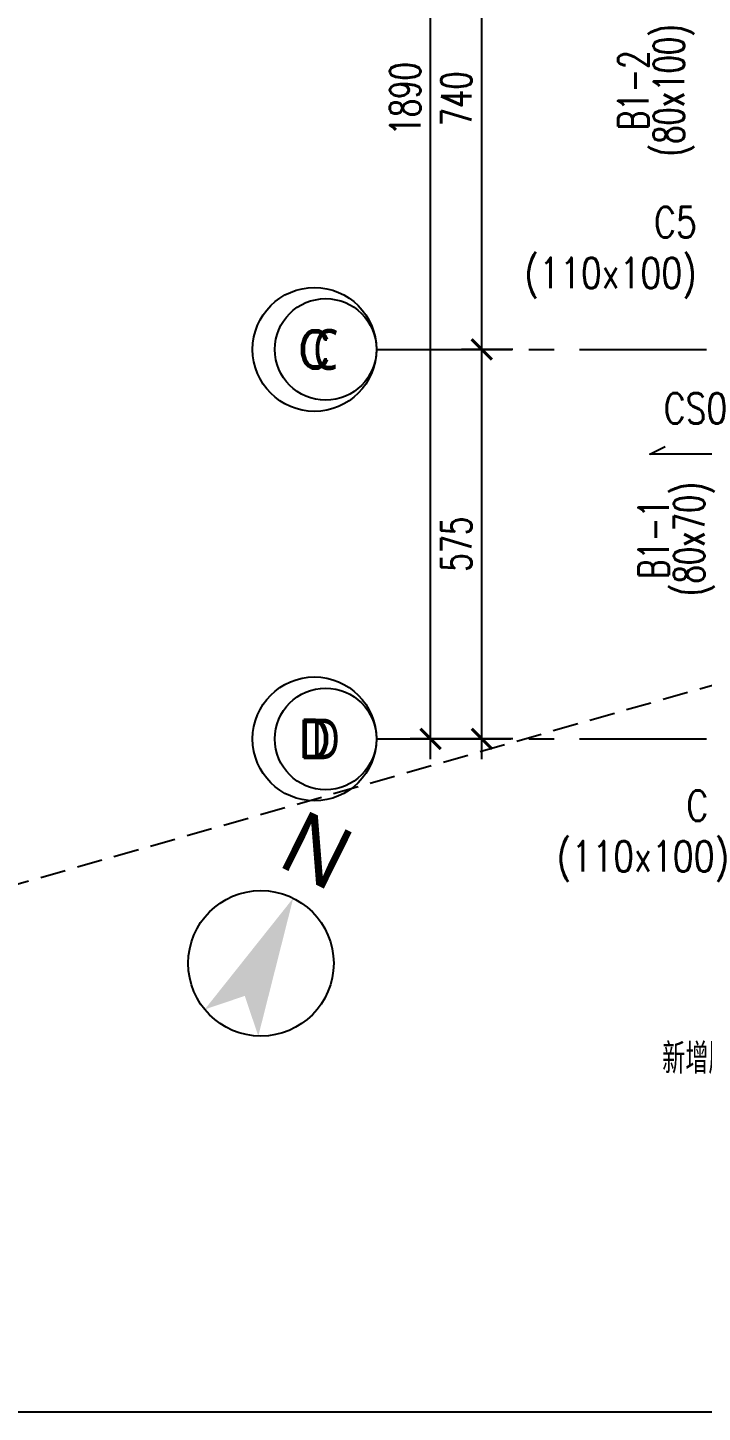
# Model space of a CAD drawing. Header units: millimetres. Extents: x -3377 to 119122, y -22007 to 15479.
# Drawn here: x 39067 to 40064, y 0 to 2044 of the extents above; entities that cross this region are included whole.
import ezdxf
from ezdxf import colors
from ezdxf.entities.mleader import LeaderData, LeaderLine
from ezdxf.enums import TextEntityAlignment as Align
from ezdxf.math import Vec2, Vec3

# ---------------------------------------------------------------- set-up
doc = ezdxf.new("R2010")
doc.units = ezdxf.units.MM
doc.header["$LTSCALE"] = 150
doc.header["$MEASUREMENT"] = 0
doc.linetypes.add('CENTER', pattern=[2, 1.25, -0.25, 0.25, -0.25])
doc.linetypes.add('HIDDEN', pattern=[0.375, 0.25, -0.125])
doc.layers.get('0').update_dxf_attribs({"plot": 0})
for name, color, linetype in [('Col-Line', 8, 'CENTER'), ('GRID', 5, 'CENTER'), ('S-GRID', 1, 'CENTER'), ('S-GRID-DIM', 2, 'Continuous'), ('S-GRID-T', 3, 'Continuous'), ('S-SLABT', 2, 'Continuous'), ('S-TEXTC', 3, 'Continuous'), ('S-TEXTG', 2, 'Continuous'), ('指北針', 7, 'Continuous')]:
    doc.layers.add(name, color=color, linetype=linetype)
doc.layers.add('S-ARCH', color=252, linetype='Continuous', plot=False)
doc.layers.add('S-CLOUD_20220217(結構依建築圖2022-0216修改)', color=4, linetype='Continuous', plot=False)
doc.styles.add('3E', font='simplex.shx', dxfattribs={"width": 0.8, "height": 45, "bigfont": 'dayus.shx'})
doc.styles.add('C1', font='', dxfattribs={"bigfont": 'japanese.shx'})
doc.styles.add('CD2', font='romand', dxfattribs={"height": 15})
doc.styles.add('CS4', font='romans.shx', dxfattribs={"width": 0.7, "height": 45, "bigfont": 'lsp.shx'})
doc.styles.add('LSP', font='SIMPLEX.shx', dxfattribs={"width": 0.8, "bigfont": 'lsp.shx'})
doc.styles.get('C1').set_extended_font_data('微軟正黑體')
doc.dimstyles.new('DIM150', dxfattribs={"dimscale": 15, "dimtxt": 3, "dimasz": 2, "dimexe": 2, "dimexo": 2, "dimgap": 1, "dimtad": 1, "dimdec": 1, "dimdsep": 46, "dimtxsty": 'CS4', "dimblk1": 'ARCHTICK', "dimblk2": 'ARCHTICK', "dimsah": 1, "dimcen": 2, "dimdle": 2, "dimadec": 0, "dimazin": 0, "dimtfac": 1, "dimtdec": 1, "dimtmove": 0, "dimatfit": 3, "dimldrblk": 'TAA', "dimfxl": 0, "dimtolj": 1, "dimarcsym": 0})

# ---------------------------------------------------------------- blocks, each defined once
blk = doc.blocks.new('SG2')
at = {"layer": 'S-GRID-T'}
blk.add_circle((-6.09375, 0), 6.09375, dxfattribs=at)
at = {"layer": 'S-GRID-T', "style": 'CD2'}
blk.add_attdef('GRID-BUB', text='', height=3.75, dxfattribs=at).set_placement((-6.09375, 0), align=Align.MIDDLE_CENTER)
blk = doc.blocks.new('_ARCHTICK')
at = {"color": 0, "linetype": 'ByBlock', "const_width": 0.15}
blk.add_lwpolyline([(-0.5, -0.5), (0.5, 0.5)], dxfattribs=at)
blk = doc.blocks.new('*D75')
at = {"layer": 'DEFPOINTS', "color": 0, "transparency": 16777216}
for p in [(-8779.1, -995.9), (-8703.4, -995.9), (-8703.4, -2885.9)]:
    blk.add_point(p, dxfattribs=at)
at = {"layer": 'S-GRID-DIM', "color": 0, "lineweight": -2, "transparency": 16777216}
for p, q in [((-8779.1, -2915.9), (-8779.1, -965.9)), ((-8733.4, -995.9), (-8809.1, -995.9)), ((-8733.4, -2885.9), (-8809.1, -2885.9))]:
    blk.add_line(p, q, dxfattribs=at)
at = {"layer": 'S-GRID-DIM', "color": 0, "lineweight": -2, "transparency": 16777216, "xscale": 30, "yscale": 30, "zscale": 30}
for p, rotation in [((-8779.1, -995.9), 90), ((-8779.1, -2885.9), 270)]:
    blk.add_blockref('_ARCHTICK', p, dxfattribs=dict(at, rotation=rotation))
at = {"layer": 'S-GRID-DIM', "color": 0, "transparency": 16777216, "insert": (-8816.6, -1940.9), "char_height": 45, "attachment_point": 5, "rotation": 90, "style": 'CS4'}
blk.add_mtext('\\A1;1890', dxfattribs=at)
blk = doc.blocks.new('TAA')
at = {"linetype": 'Continuous'}
blk.add_line((0, 0), (-1.663, 0), dxfattribs=at)
blk.add_solid([(-1.5, -0.25), (-1.5, 0.25), (0, 0)], dxfattribs=at)
blk = doc.blocks.new('*D76')
at = {"layer": 'DEFPOINTS', "color": 0, "transparency": 16777216}
for p in [(-8703.4, -2310.9), (-8627.8, -2310.9), (-8627.8, -2885.9)]:
    blk.add_point(p, dxfattribs=at)
at = {"layer": 'S-GRID-DIM', "color": 0, "lineweight": -2, "transparency": 16777216}
for p, q in [((-8703.4, -2915.9), (-8703.4, -2280.9)), ((-8657.8, -2310.9), (-8733.4, -2310.9)), ((-8657.8, -2885.9), (-8733.4, -2885.9))]:
    blk.add_line(p, q, dxfattribs=at)
at = {"layer": 'S-GRID-DIM', "color": 0, "lineweight": -2, "transparency": 16777216, "xscale": 30, "yscale": 30, "zscale": 30}
for p, rotation in [((-8703.4, -2310.9), 90), ((-8703.4, -2885.9), 270)]:
    blk.add_blockref('_ARCHTICK', p, dxfattribs=dict(at, rotation=rotation))
at = {"layer": 'S-GRID-DIM', "color": 0, "transparency": 16777216, "insert": (-8740.9, -2598.4), "char_height": 45, "attachment_point": 5, "rotation": 90, "style": 'CS4'}
blk.add_mtext('\\A1;575', dxfattribs=at)
blk = doc.blocks.new('*D77')
at = {"layer": 'DEFPOINTS', "color": 0, "transparency": 16777216}
for p in [(-8703.4, -1570.9), (-8627.8, -1570.9), (-8627.8, -2310.9)]:
    blk.add_point(p, dxfattribs=at)
at = {"layer": 'S-GRID-DIM', "color": 0, "lineweight": -2, "transparency": 16777216}
for p, q in [((-8703.4, -2340.9), (-8703.4, -1540.9)), ((-8657.8, -1570.9), (-8733.4, -1570.9)), ((-8657.8, -2310.9), (-8733.4, -2310.9))]:
    blk.add_line(p, q, dxfattribs=at)
at = {"layer": 'S-GRID-DIM', "color": 0, "lineweight": -2, "transparency": 16777216, "xscale": 30, "yscale": 30, "zscale": 30}
for p, rotation in [((-8703.4, -1570.9), 90), ((-8703.4, -2310.9), 270)]:
    blk.add_blockref('_ARCHTICK', p, dxfattribs=dict(at, rotation=rotation))
at = {"layer": 'S-GRID-DIM', "color": 0, "transparency": 16777216, "insert": (-8740.9, -1940.9), "char_height": 45, "attachment_point": 5, "rotation": 90, "style": 'CS4'}
blk.add_mtext('\\A1;740', dxfattribs=at)
blk = doc.blocks.new('DwFm')
blk.add_lwpolyline([(-12110.4, 0), (0, 0), (0, -7760.1), (-12110.4, -7760.1)], close=True)
at = {"layer": 'DEFPOINTS', "color": 252, "linetype": 'HIDDEN'}
blk.add_lwpolyline([(-6560.9, -6171), (-12110.4, -7760.1)], dxfattribs=at)
blk = doc.blocks.new('A$C04D96F04')
at = {"layer": 'Col-Line', "color": 252, "linetype": 'ByBlock'}
for centre in [(-2373.2, -20), (-2373.2, -595)]:
    blk.add_circle(centre, 75, dxfattribs=at)
at = {"layer": 'GRID', "color": 252, "ltscale": 0.1}
for p, q in [((-2265.7, -20), (-2098.2, -20)), ((-2298.2, -595), (-2098.2, -595))]:
    blk.add_line(p, q, dxfattribs=at)
at = {"layer": '指北針', "color": 252}
blk.add_circle((-2468.7, -926.3), 107.4, dxfattribs=at)
for points in [[(-2492.6, -974.4), (-2551.8, -994.4), (-2421, -830)], [(-2421, -830), (-2472.6, -1033.7), (-2492.6, -974.4)]]:
    blk.add_solid(points, dxfattribs=at)
at = {"layer": 'Col-Line', "color": 252, "style": 'C1', "width": 0.75}
for s, p in [('C', (-2373.2, -20)), ('D', (-2373.2, -595))]:
    blk.add_text(s, height=60, dxfattribs=at).set_placement(p, align=Align.MIDDLE)
at = {"layer": '指北針', "color": 252, "style": 'C1'}
blk.add_text('N', height=92.8, rotation=333.6216, dxfattribs=at).set_placement((-2406.5, -800.8), align=Align.CENTER)
blk = doc.blocks.new('2022-0217')
blk.add_blockref('A$C04D96F04', (29770.3, -6171))
blk = doc.blocks.new('_None')
blk = doc.blocks.new('LINE(2)')
at = {"layer": 'S-GRID'}
for points in [[(-8859.11, -2310.91), (-5430.87, -2310.91)], [(-8859.11, -2885.91), (-5430.87, -2885.91)]]:
    blk.add_lwpolyline(points, dxfattribs=at)
at = {"layer": 'S-GRID-T', "xscale": 15, "yscale": 15, "zscale": 15}
for p, values in [((-8859.11, -2310.91), {'GRID-BUB': 'C'}), ((-8859.11, -2885.91), {'GRID-BUB': 'D'})]:
    blk.add_blockref('SG2', p, dxfattribs=at).add_auto_attribs(values)
at = {"layer": 'S-GRID-DIM'}
for base, p1, p2, picture, middle in [((-8779.11, -995.91), (-8703.44, -2885.91), (-8703.44, -995.91), '*D75', (-8816.61, -1940.91)), ((-8703.44, -1570.91), (-8627.78, -2310.91), (-8627.78, -1570.91), '*D77', (-8740.94, -1940.91)), ((-8703.44, -2310.91), (-8627.78, -2885.91), (-8627.78, -2310.91), '*D76', (-8740.94, -2598.41))]:
    dim = blk.add_linear_dim(base=base, p1=p1, p2=p2, angle=90, dimstyle='DIM150', dxfattribs=at)
    dim.commit()
    dim.dimension.update_dxf_attribs({"geometry": picture, "text_midpoint": middle})

msp = doc.modelspace()

# ---------------------------------------------------------------- linework, layer by layer
at = {"layer": 'S-SLABT', "color": 1}
msp.add_lwpolyline([(40098.77, 1403.35), (40121.27, 1414.6), (39986.27, 1414.6), (40008.77, 1425.85)], dxfattribs=at)

# ---------------------------------------------------------------- block references
msp.add_blockref('DwFm', (48441.6, 7760.14))
at = {"layer": 'S-ARCH'}
msp.add_blockref('2022-0217', (12110.4, 7760.14), dxfattribs=at)
at = {"layer": 'S-GRID'}
msp.add_blockref('LINE(2)', (48441.6, 3880.07), dxfattribs=at)

# ---------------------------------------------------------------- texts
at = {"layer": 'S-SLABT', "color": 2, "style": '3E', "width": 0.8}
msp.add_text('CS0', height=45, dxfattribs=at).set_placement((40053.77, 1459.6), align=Align.CENTER)
at = {"layer": 'S-TEXTC', "style": 'CS4', "width": 0.8}
for s, p in [('C5', (40055.75, 1734.46)), ('(110x100)', (40055.75, 1659.46)), ('C1', (40103.53, 873.2)), ('(110x100)', (40103.53, 798.2))]:
    msp.add_text(s, height=45, dxfattribs=at).set_placement(p, align=Align.RIGHT)
at = {"layer": 'S-TEXTG', "char_height": 45, "attachment_point": 5, "rotation": 90, "line_spacing_factor": 0.7, "style": 'CS4'}
for s, insert in [('{\\W0.7;B1-2\\P(80x100)}', (39995.73, 1951.66)), ('{\\W0.7;B1-1\\P(80x70)}', (40025.73, 1289.16))]:
    msp.add_mtext(s, dxfattribs=dict(at, insert=insert))

# ---------------------------------------------------------------- leaders
at = {"layer": 'S-CLOUD_20220217(結構依建築圖2022-0216修改)'}
ml = msp.add_multileader_mtext('Standard', dxfattribs=at)
ml.set_content('新增版編、高低差圖例', color=256, style='LSP')
ml.set_leader_properties(color=256)
ml.set_arrow_properties(name='NONE')
ml.build(insert=Vec2(0, 0))
ml.multileader.update_dxf_attribs({"text_left_attachment_type": 2, "text_right_attachment_type": 2, "dogleg_length": 3, "arrow_head_size": 30, "scale": 15})
ctx = ml.context
ctx.base_point, ctx.scale, ctx.char_height, ctx.arrow_head_size, ctx.landing_gap_size, ctx.plane_origin = Vec3(39876.45, 517.33), 15, 45, 30, 30, Vec3(40516.64, 784.79)
ctx.left_attachment, ctx.right_attachment, ctx.text_align_type = 2, 2, 2
notes = []
notes.append((ctx, [(0, (1, 1, 0), (40421.55, 517.33), (-1, 0), 45, [(0, [(40516.64, 784.79)], 0, [])])]))
ctx.mtext.insert, ctx.mtext.alignment, ctx.mtext.flow_direction = Vec3(40346.55, 544.61), 3, 5
for ctx, leaders in notes:
    for number, flags, end, landing, length, lines in leaders:
        leader = LeaderData()
        leader.index, (leader.has_last_leader_line, leader.has_dogleg_vector, leader.attachment_direction) = number, flags
        leader.last_leader_point, leader.dogleg_vector, leader.dogleg_length = Vec3(end), Vec3(landing), length
        for number, points, colour, breaks in lines:
            line = LeaderLine()
            line.index, line.vertices, line.color, line.breaks = number, Vec3.list(points), colors.encode_raw_color(colour), breaks
            leader.lines.append(line)
        ctx.leaders.append(leader)

doc.saveas('drawing.dxf')
